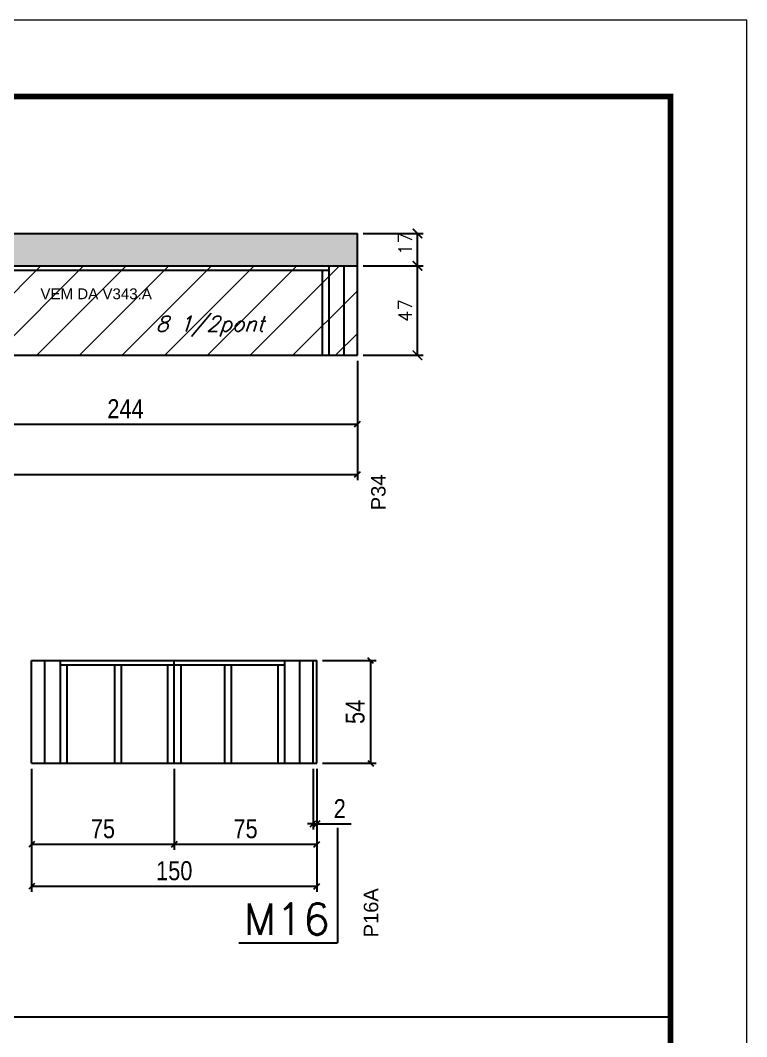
# Model space of a CAD drawing. Extents: x -3394 to 16474, y -5031 to 14397.
# Drawn here: x 6960 to 7342, y 2376 to 2911 of the extents above; entities that cross this region are included whole.
import ezdxf

# ---------------------------------------------------------------- set-up
doc = ezdxf.new("R2010")
doc.units = 0
doc.linetypes.add('DASHED', pattern=[0.75, 0.5, -0.25])
doc.layers.get('0').update_dxf_attribs({"linetype": 'CONTINUOUS'})
doc.layers.get('Defpoints').update_dxf_attribs({"linetype": 'CONTINUOUS'})
for name, color, linetype in [('COTA', 241, 'CONTINUOUS'), ('NOMENCLATURA', 7, 'CONTINUOUS'), ('Painéis', 200, 'CONTINUOUS'), ('SARR_2.2x7', 40, 'CONTINUOUS'), ('SARR_3.5x7', 81, 'CONTINUOUS'), ('texto', 7, 'CONTINUOUS')]:
    doc.layers.add(name, color=color, linetype=linetype)
for name, color, linetype, lineweight in [('Folhas', 255, 'CONTINUOUS', 9), ('REAPROVEITAMENTO', 251, 'CONTINUOUS', 9), ('SARRAFO DE PRESSAO', 251, 'DASHED', 9)]:
    doc.layers.add(name, color=color, linetype=linetype, lineweight=lineweight)
doc.styles.add('ARIAL', font='arial.ttf')
doc.styles.add('COTA TECNICA', font='techl___.ttf', dxfattribs={"height": 10})
doc.styles.add('ROMANS', font='romans.shx')
doc.styles.get("Standard").update_dxf_attribs({"font": 'ROMANS.SHX'})
doc.dimstyles.new('Cota Paínel', dxfattribs={"dimtxt": 7, "dimasz": 5, "dimexe": 3, "dimexo": 3, "dimgap": 3, "dimtad": 1, "dimdec": 1, "dimzin": 12, "dimdsep": 46, "dimtxsty": 'ROMANS', "dimblk": 'ARCHTICK', "dimcen": 0, "dimclrd": 4, "dimclre": 4, "dimclrt": 1, "dimadec": 1, "dimazin": 3, "dimtfac": 1, "dimtdec": 1, "dimtmove": 0, "dimatfit": 3, "dimldrblk": 'OBLIQUE', "dimfxl": 1, "dimtolj": 1, "dimtzin": 12, "dimarcsym": 0})
doc.dimstyles.new('PAINEL', dxfattribs={"dimtxt": 10, "dimasz": 3, "dimexe": 3, "dimexo": 3, "dimgap": 3, "dimtad": 1, "dimdec": 1, "dimzin": 12, "dimdsep": 46, "dimtxsty": 'COTA TECNICA', "dimblk1": 'OBLIQUE', "dimblk2": 'OBLIQUE', "dimsah": 1, "dimcen": 0.9, "dimclrd": 4, "dimclre": 4, "dimclrt": 240, "dimadec": 1, "dimazin": 3, "dimtfac": 1, "dimtdec": 1, "dimtmove": 0, "dimatfit": 3, "dimfxl": 1, "dimtolj": 1, "dimtzin": 12, "dimarcsym": 0})

# ---------------------------------------------------------------- blocks, each defined once
blk = doc.blocks.new('9999999999')
at = {"layer": 'Folhas'}
blk.add_lwpolyline([(98138.98, 34190.21), (99623.98, 34190.21), (99623.98, 35240.21), (98138.98, 35240.21)], close=True, dxfattribs=at)
at = {"layer": 'Folhas', "color": 30, "const_width": 3}
blk.add_lwpolyline([(98213.98, 34230.21), (99583.98, 34230.21), (99583.98, 35200.21), (98213.98, 35200.21)], close=True, dxfattribs=at)
blk = doc.blocks.new('_Oblique')
at = {"color": 0, "linetype": 'ByBlock', "lineweight": -2}
blk.add_line((-0.5, -0.5), (0.5, 0.5), dxfattribs=at)
blk = doc.blocks.new('*D902')
at = {"layer": 'COTA', "color": 4, "linetype": 'ByBlock', "lineweight": -2, "transparency": 16777216}
for p, q in [((6893.52, 2731.7), (6893.52, 2695.51)), ((7137.52, 2731.7), (7137.52, 2695.51)), ((6893.52, 2698.51), (7137.52, 2698.51))]:
    blk.add_line(p, q, dxfattribs=at)
at = {"layer": 'Defpoints', "color": 0, "linetype": 'ByBlock', "transparency": 16777216}
for p in [(6893.52, 2734.7), (7137.52, 2734.7), (7137.52, 2698.51)]:
    blk.add_point(p, dxfattribs=at)
at = {"layer": 'COTA', "color": 4, "linetype": 'ByBlock', "lineweight": -2, "transparency": 16777216, "xscale": 3, "yscale": 3, "zscale": 3, "rotation": 180}
blk.add_blockref('_Oblique', (6893.52, 2698.51), dxfattribs=at)
at = {"layer": 'COTA', "color": 4, "linetype": 'ByBlock', "lineweight": -2, "transparency": 16777216, "xscale": 3, "yscale": 3, "zscale": 3}
blk.add_blockref('_Oblique', (7137.52, 2698.51), dxfattribs=at)
at = {"layer": 'COTA', "color": 240, "linetype": 'ByBlock', "transparency": 16777216, "insert": (7015.52, 2706.58), "char_height": 10, "attachment_point": 5, "style": 'COTA TECNICA'}
blk.add_mtext('\\A1;244', dxfattribs=at)
blk = doc.blocks.new('*D903')
at = {"layer": 'COTA', "color": 4, "linetype": 'ByBlock', "lineweight": -2, "transparency": 16777216}
for p, q in [((6643.02, 2731.7), (6643.02, 2669.01)), ((7137.52, 2731.7), (7137.52, 2669.01)), ((6643.02, 2672.01), (7137.52, 2672.01))]:
    blk.add_line(p, q, dxfattribs=at)
at = {"layer": 'Defpoints', "color": 0, "linetype": 'ByBlock', "transparency": 16777216}
for p in [(6643.02, 2734.7), (7137.52, 2734.7), (7137.52, 2672.01)]:
    blk.add_point(p, dxfattribs=at)
at = {"layer": 'COTA', "color": 4, "linetype": 'ByBlock', "lineweight": -2, "transparency": 16777216, "xscale": 3, "yscale": 3, "zscale": 3, "rotation": 180}
blk.add_blockref('_Oblique', (6643.02, 2672.01), dxfattribs=at)
at = {"layer": 'COTA', "color": 4, "linetype": 'ByBlock', "lineweight": -2, "transparency": 16777216, "xscale": 3, "yscale": 3, "zscale": 3}
blk.add_blockref('_Oblique', (7137.52, 2672.01), dxfattribs=at)
at = {"layer": 'COTA', "color": 240, "linetype": 'ByBlock', "transparency": 16777216, "insert": (6890.27, 2680.15), "char_height": 10, "attachment_point": 5, "style": 'COTA TECNICA'}
blk.add_mtext('\\A1;494.5', dxfattribs=at)
blk = doc.blocks.new('_ArchTick')
at = {"color": 0, "linetype": 'ByBlock', "const_width": 0.15}
blk.add_lwpolyline([(-0.5, -0.5), (0.5, 0.5)], dxfattribs=at)
blk = doc.blocks.new('*D899')
at = {"layer": 'COTA', "color": 4, "lineweight": -2, "transparency": 16777216}
for p, q in [((7140.52, 2781.7), (7172.09, 2781.7)), ((7169.09, 2734.7), (7169.09, 2781.7)), ((7140.52, 2734.7), (7172.09, 2734.7))]:
    blk.add_line(p, q, dxfattribs=at)
at = {"layer": 'Defpoints', "color": 0, "transparency": 16777216}
for p in [(7137.52, 2781.7), (7169.09, 2781.7), (7137.52, 2734.7)]:
    blk.add_point(p, dxfattribs=at)
at = {"layer": 'COTA', "color": 4, "lineweight": -2, "transparency": 16777216, "xscale": 5, "yscale": 5, "zscale": 5}
for p, rotation in [((7169.09, 2781.7), 90), ((7169.09, 2734.7), 270)]:
    blk.add_blockref('_ArchTick', p, dxfattribs=dict(at, rotation=rotation))
at = {"layer": 'COTA', "color": 1, "transparency": 16777216, "insert": (7162.59, 2758.2), "char_height": 7, "attachment_point": 5, "rotation": 90, "style": 'ROMANS'}
blk.add_mtext('\\A1;47', dxfattribs=at)
blk = doc.blocks.new('*D900')
at = {"layer": 'COTA', "color": 4, "lineweight": -2, "transparency": 16777216}
for p, q in [((7140.52, 2798.7), (7172.09, 2798.7)), ((7169.09, 2781.7), (7169.09, 2798.7)), ((7140.52, 2781.7), (7172.09, 2781.7))]:
    blk.add_line(p, q, dxfattribs=at)
at = {"layer": 'Defpoints', "color": 0, "transparency": 16777216}
for p in [(7137.52, 2798.7), (7169.09, 2798.7), (7137.52, 2781.7)]:
    blk.add_point(p, dxfattribs=at)
at = {"layer": 'COTA', "color": 4, "lineweight": -2, "transparency": 16777216, "xscale": 5, "yscale": 5, "zscale": 5}
for p, rotation in [((7169.09, 2798.7), 90), ((7169.09, 2781.7), 270)]:
    blk.add_blockref('_ArchTick', p, dxfattribs=dict(at, rotation=rotation))
at = {"layer": 'COTA', "color": 1, "transparency": 16777216, "insert": (7162.59, 2793.38), "char_height": 7, "attachment_point": 5, "rotation": 90, "style": 'ROMANS'}
blk.add_mtext('\\A1;17', dxfattribs=at)
blk = doc.blocks.new('*D915')
at = {"layer": 'COTA', "color": 4, "linetype": 'ByBlock', "lineweight": -2, "transparency": 16777216}
for p, q in [((6966.14, 2517.17), (6966.14, 2452.49)), ((7116.14, 2517.17), (7116.14, 2452.49)), ((6966.14, 2455.49), (7116.14, 2455.49))]:
    blk.add_line(p, q, dxfattribs=at)
at = {"layer": 'Defpoints', "color": 0, "linetype": 'ByBlock', "transparency": 16777216}
for p in [(6966.14, 2520.17), (7116.14, 2520.17), (7116.14, 2455.49)]:
    blk.add_point(p, dxfattribs=at)
at = {"layer": 'COTA', "color": 4, "linetype": 'ByBlock', "lineweight": -2, "transparency": 16777216, "xscale": 3, "yscale": 3, "zscale": 3, "rotation": 180}
blk.add_blockref('_Oblique', (6966.14, 2455.49), dxfattribs=at)
at = {"layer": 'COTA', "color": 4, "linetype": 'ByBlock', "lineweight": -2, "transparency": 16777216, "xscale": 3, "yscale": 3, "zscale": 3}
blk.add_blockref('_Oblique', (7116.14, 2455.49), dxfattribs=at)
at = {"layer": 'COTA', "color": 240, "linetype": 'ByBlock', "transparency": 16777216, "insert": (7041.14, 2463.6), "char_height": 10, "attachment_point": 5, "style": 'COTA TECNICA'}
blk.add_mtext('\\A1;150', dxfattribs=at)
blk = doc.blocks.new('*D914')
at = {"layer": 'COTA', "color": 4, "linetype": 'ByBlock', "lineweight": -2, "transparency": 16777216}
for p, q in [((7119.14, 2574.17), (7147.42, 2574.17)), ((7144.42, 2574.17), (7144.42, 2520.17)), ((7119.14, 2520.17), (7147.42, 2520.17))]:
    blk.add_line(p, q, dxfattribs=at)
at = {"layer": 'Defpoints', "color": 0, "linetype": 'ByBlock', "transparency": 16777216}
for p in [(7116.14, 2574.17), (7116.14, 2520.17), (7144.42, 2520.17)]:
    blk.add_point(p, dxfattribs=at)
at = {"layer": 'COTA', "color": 4, "linetype": 'ByBlock', "lineweight": -2, "transparency": 16777216, "xscale": 3, "yscale": 3, "zscale": 3}
for p, rotation in [((7144.42, 2574.17), 90), ((7144.42, 2520.17), 270)]:
    blk.add_blockref('_Oblique', p, dxfattribs=dict(at, rotation=rotation))
at = {"layer": 'COTA', "color": 240, "linetype": 'ByBlock', "transparency": 16777216, "insert": (7136.31, 2547.17), "char_height": 10, "attachment_point": 5, "rotation": 90, "style": 'COTA TECNICA'}
blk.add_mtext('\\A1;54', dxfattribs=at)
blk = doc.blocks.new('*D916')
at = {"layer": 'COTA', "color": 4, "lineweight": -2, "transparency": 16777216}
for p, q in [((7114.14, 2517.17), (7114.14, 2485.3)), ((7116.14, 2517.17), (7116.14, 2485.3)), ((7114.14, 2488.3), (7111.14, 2488.3)), ((7114.14, 2488.3), (7116.14, 2488.3)), ((7116.14, 2488.3), (7134.25, 2488.3))]:
    blk.add_line(p, q, dxfattribs=at)
at = {"layer": 'Defpoints', "color": 0, "transparency": 16777216}
for p in [(7114.14, 2520.17), (7116.14, 2520.17), (7116.14, 2488.3)]:
    blk.add_point(p, dxfattribs=at)
at = {"layer": 'COTA', "color": 4, "lineweight": -2, "transparency": 16777216, "xscale": 3, "yscale": 3, "zscale": 3}
blk.add_blockref('_Oblique', (7114.14, 2488.3), dxfattribs=at)
at = {"layer": 'COTA', "color": 4, "lineweight": -2, "transparency": 16777216, "xscale": 3, "yscale": 3, "zscale": 3, "rotation": 180}
blk.add_blockref('_Oblique', (7116.14, 2488.3), dxfattribs=at)
at = {"layer": 'COTA', "color": 240, "transparency": 16777216, "insert": (7128.2, 2496.3), "char_height": 10, "attachment_point": 5, "style": 'COTA TECNICA'}
blk.add_mtext('\\A1;2', dxfattribs=at)
blk = doc.blocks.new('*D917')
at = {"layer": 'COTA', "color": 4, "lineweight": -2, "transparency": 16777216}
for p, q in [((6966.14, 2517.17), (6966.14, 2474.57)), ((7041.14, 2517.17), (7041.14, 2474.57)), ((6966.14, 2477.57), (7041.14, 2477.57))]:
    blk.add_line(p, q, dxfattribs=at)
at = {"layer": 'Defpoints', "color": 0, "transparency": 16777216}
for p in [(6966.14, 2520.17), (7041.14, 2520.17), (7041.14, 2477.57)]:
    blk.add_point(p, dxfattribs=at)
at = {"layer": 'COTA', "color": 4, "lineweight": -2, "transparency": 16777216, "xscale": 3, "yscale": 3, "zscale": 3, "rotation": 180}
blk.add_blockref('_Oblique', (6966.14, 2477.57), dxfattribs=at)
at = {"layer": 'COTA', "color": 4, "lineweight": -2, "transparency": 16777216, "xscale": 3, "yscale": 3, "zscale": 3}
blk.add_blockref('_Oblique', (7041.14, 2477.57), dxfattribs=at)
at = {"layer": 'COTA', "color": 240, "transparency": 16777216, "insert": (7003.64, 2485.68), "char_height": 10, "attachment_point": 5, "style": 'COTA TECNICA'}
blk.add_mtext('\\A1;75', dxfattribs=at)
blk = doc.blocks.new('*D918')
at = {"layer": 'COTA', "color": 4, "lineweight": -2, "transparency": 16777216}
for p, q in [((7041.14, 2517.17), (7041.14, 2474.57)), ((7116.14, 2517.17), (7116.14, 2474.57)), ((7041.14, 2477.57), (7116.14, 2477.57))]:
    blk.add_line(p, q, dxfattribs=at)
at = {"layer": 'Defpoints', "color": 0, "transparency": 16777216}
for p in [(7041.14, 2520.17), (7116.14, 2520.17), (7116.14, 2477.57)]:
    blk.add_point(p, dxfattribs=at)
at = {"layer": 'COTA', "color": 4, "lineweight": -2, "transparency": 16777216, "xscale": 3, "yscale": 3, "zscale": 3, "rotation": 180}
blk.add_blockref('_Oblique', (7041.14, 2477.57), dxfattribs=at)
at = {"layer": 'COTA', "color": 4, "lineweight": -2, "transparency": 16777216, "xscale": 3, "yscale": 3, "zscale": 3}
blk.add_blockref('_Oblique', (7116.14, 2477.57), dxfattribs=at)
at = {"layer": 'COTA', "color": 240, "transparency": 16777216, "insert": (7078.64, 2485.68), "char_height": 10, "attachment_point": 5, "style": 'COTA TECNICA'}
blk.add_mtext('\\A1;75', dxfattribs=at)

msp = doc.modelspace()

# ---------------------------------------------------------------- hatches: boundary and pattern name
at = {"layer": 'COTA', "linetype": 'Continuous'}
h = msp.add_hatch(dxfattribs=at)
h.set_pattern_fill('AR-CONC', color=256, scale=0.05)
h.set_pattern_definition([(50, (1585, 0), (9.109233, -0.796954), [0.9525, -10.4775]), (355, (1585, 0), (-1.762171, 9.552842), [0.762, -8.382029]), (100.45144, (1585.759, -0.066), (7.347062, 8.755888), [0.8095, -8.904512]), (46.1842, (1585, 2.54), (13.553952, -2.102116), [1.42875, -15.71625]), (96.63556, (1586.13, 2.365), (11.870207, 12.371306), [1.21425, -13.35678]), (351.18415, (1585, 2.54), (11.870207, 12.371306), [1.142998, -12.572987]), (21, (1586.27, 1.905), (7.58072, -5.11326), [0.9525, -10.4775]), (326, (1586.27, 1.905), (3.090101, 9.209398), [0.762, -8.382]), (71.45144, (1586.902, 1.479), (10.670821, 4.096138), [0.8095, -8.904497]), (37.5, (1585, 0), (0.1544302, 4.227752), [0, -8.2804, 0, -8.509, 0, -8.41375]), (7.5, (1585, 0), (3.340983, 5.0090287), [0, -4.8514, 0, -8.0899, 0, -3.20675]), (327.5, (1582.168, 0), (6.7795298, -0.2864372), [0, -3.175, 0, -9.906, 0, -13.1445]), (317.5, (1580.898, 0), (7.406459, 1.2713246), [0, -4.1275, 0, -6.5786, 0, -9.3345])])
h.paths.add_polyline_path([(6681.02, 2781.7), (6771.52, 2781.7), (7137.52, 2781.7), (7137.52, 2798.7), (6618.99, 2798.7), (6618.99, 2788.7), (6451.43, 2788.7), (6451.43, 2776.7), (6294.43, 2776.7), (6294.43, 2759.7), (6451.43, 2759.7), (6451.43, 2734.7), (6483.49, 2734.7), (6483.49, 2771.7), (6618.99, 2771.7), (6618.99, 2734.7), (6643.02, 2734.7), (6643.02, 2744.7), (6681.02, 2744.7)])
at = {"layer": 'REAPROVEITAMENTO', "linetype": 'Continuous'}
h = msp.add_hatch(dxfattribs=at)
h.set_pattern_fill('ANSI31', color=256, scale=5)
h.set_pattern_definition([(45, (1585, 0), (-11.22532, 11.22532), [])])
h.paths.add_polyline_path([(7137.52, 2734.7), (7137.52, 2781.7), (6893.52, 2781.7), (6893.52, 2734.7)])

# ---------------------------------------------------------------- linework, layer by layer
at = {"layer": 'COTA', "linetype": 'Continuous'}
for p, q in [((6618.99, 2798.7), (7137.52, 2798.7)), ((5932.21, 2386.89), (7302.21, 2386.89))]:
    msp.add_line(p, q, dxfattribs=at)
at = {"layer": 'COTA', "linetype": 'ByBlock'}
msp.add_line((7137.52, 2781.7), (7137.52, 2798.7), dxfattribs=at)
at = {"layer": 'NOMENCLATURA', "linetype": 'Continuous'}
for p in [(7126.96, 2486.12), (7075.08, 2425.78)]:
    msp.add_line(p, (7126.96, 2425.78), dxfattribs=at)
at = {"layer": 'Painéis', "linetype": 'ByBlock'}
for p, q in [((6771.52, 2781.7), (7137.52, 2781.7)), ((7137.52, 2734.7), (7137.52, 2781.7)), ((6771.52, 2734.7), (7137.52, 2734.7)), ((6966.14, 2574.17), (7116.14, 2574.17)), ((6966.14, 2520.17), (6966.14, 2574.17)), ((7041.14, 2520.17), (7041.14, 2574.17)), ((7114.14, 2520.17), (7114.14, 2574.17)), ((7116.14, 2520.17), (7116.14, 2574.17)), ((6966.14, 2520.17), (7116.14, 2520.17))]:
    msp.add_line(p, q, dxfattribs=at)
at = {"layer": 'SARR_2.2x7', "linetype": 'Continuous'}
for p, q in [((6893.52, 2779.5), (7122.52, 2779.5)), ((7130.52, 2734.7), (7130.52, 2781.7)), ((6973.14, 2520.17), (6973.14, 2574.17)), ((6981.14, 2571.97), (7041.14, 2571.97)), ((7041.14, 2571.97), (7099.14, 2571.97)), ((7107.14, 2520.17), (7107.14, 2574.17))]:
    msp.add_line(p, q, dxfattribs=at)
at = {"layer": 'SARR_3.5x7'}
for p, q in [((7119.02, 2779.5), (7119.02, 2734.7)), ((7122.52, 2781.7), (7122.52, 2734.7)), ((7119.02, 2734.7), (7122.52, 2734.7)), ((6981.14, 2574.17), (6981.14, 2520.17)), ((6984.64, 2571.97), (6984.64, 2520.17)), ((7009.65, 2571.97), (7009.65, 2520.17)), ((7013.15, 2571.97), (7013.15, 2520.17)), ((7037.64, 2571.97), (7037.64, 2520.17)), ((7044.64, 2571.97), (7044.64, 2520.17)), ((7067.63, 2571.97), (7067.63, 2520.17)), ((7071.13, 2571.97), (7071.13, 2520.17)), ((7095.64, 2571.97), (7095.64, 2520.17)), ((7099.14, 2574.17), (7099.14, 2520.17)), ((6981.14, 2520.17), (6984.64, 2520.17)), ((7095.64, 2520.17), (7099.14, 2520.17))]:
    msp.add_line(p, q, dxfattribs=at)

# ---------------------------------------------------------------- block references
at = {"layer": 'SARRAFO DE PRESSAO', "color": 6, "linetype": 'ByBlock'}
msp.add_blockref('9999999999', (-92281.77, -32329.4), dxfattribs=at)

# ---------------------------------------------------------------- texts
at = {"layer": 'NOMENCLATURA', "linetype": 'Continuous', "style": 'ARIAL'}
msp.add_text('VEM DA V343.A', height=5.6753, dxfattribs=at).set_placement((6970.77, 2764.17))
for s, p in [('P34', (7152.27, 2653.19)), ('P16A', (7148.4, 2428.6))]:
    msp.add_text(s, height=7.567, rotation=90, dxfattribs=at).set_placement(p)
at = {"layer": 'NOMENCLATURA', "linetype": 'Continuous'}
msp.add_text('M16', height=16.5, dxfattribs=at).set_placement((7077.76, 2429.97))
at = {"layer": 'texto', "color": 2, "insert": (7059.85, 2749.92), "char_height": 8, "attachment_point": 5, "style": 'ROMANS'}
msp.add_mtext('{\\Q19;\\C256;8 1/2pont}', dxfattribs=at)

# ---------------------------------------------------------------- dimensions: what is measured, and where the dimension line sits
at = {"layer": 'COTA'}
dim = msp.add_linear_dim(base=(7169.09, 2798.7), p1=(7137.52, 2781.7), p2=(7137.52, 2798.7), angle=90, dimstyle='Cota Paínel', dxfattribs=at)
dim.commit()
dim.dimension.update_dxf_attribs({"geometry": '*D900', "text_midpoint": (7169.09, 2793.38), "dimtype": 160})
dim = msp.add_linear_dim(base=(7169.09, 2781.7), p1=(7137.52, 2734.7), p2=(7137.52, 2781.7), angle=90, dimstyle='Cota Paínel', dxfattribs=at)
dim.commit()
dim.dimension.update_dxf_attribs({"geometry": '*D899', "text_midpoint": (7162.59, 2758.2)})
at = {"layer": 'COTA', "linetype": 'ByBlock'}
for base, p1, p2, picture, middle in [((7137.52, 2672.01), (6643.02, 2734.7), (7137.52, 2734.7), '*D903', (6890.27, 2680.15)), ((7116.14, 2455.49), (6966.14, 2520.17), (7116.14, 2520.17), '*D915', (7041.14, 2463.6))]:
    dim = msp.add_linear_dim(base=base, p1=p1, p2=p2, dimstyle='PAINEL', dxfattribs=at)
    dim.commit()
    dim.dimension.update_dxf_attribs({"geometry": picture, "text_midpoint": middle})
dim = msp.add_linear_dim(base=(7137.52, 2698.51), p1=(6893.52, 2734.7), p2=(7137.52, 2734.7), dimstyle='PAINEL', override={"dimtmove": 1}, dxfattribs=at)
dim.commit()
dim.dimension.update_dxf_attribs({"geometry": '*D902', "text_midpoint": (7015.52, 2706.58)})
dim = msp.add_linear_dim(base=(7144.42, 2520.17), p1=(7116.14, 2574.17), p2=(7116.14, 2520.17), angle=90, dimstyle='PAINEL', dxfattribs=at)
dim.commit()
dim.dimension.update_dxf_attribs({"geometry": '*D914', "text_midpoint": (7136.31, 2547.17)})
at = {"layer": 'COTA'}
for base, p1, p2, picture, middle in [((7041.14, 2477.57), (6966.14, 2520.17), (7041.14, 2520.17), '*D917', (7003.64, 2485.68)), ((7116.14, 2488.3), (7114.14, 2520.17), (7116.14, 2520.17), '*D916', (7128.2, 2496.3))]:
    dim = msp.add_linear_dim(base=base, p1=p1, p2=p2, dimstyle='PAINEL', dxfattribs=at)
    dim.commit()
    dim.dimension.update_dxf_attribs({"geometry": picture, "text_midpoint": middle})
dim = msp.add_linear_dim(base=(7116.14, 2477.57), p1=(7041.14, 2520.17), p2=(7116.14, 2520.17), dimstyle='PAINEL', override={"dimtmove": 1}, dxfattribs=at)
dim.commit()
dim.dimension.update_dxf_attribs({"geometry": '*D918', "text_midpoint": (7078.64, 2485.68)})

doc.saveas('drawing.dxf')
